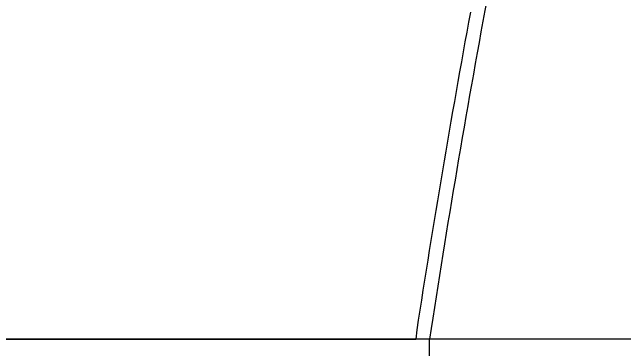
# Model space of a CAD drawing. Header units: inches. Extents: x 478327 to 492265, y -26791 to -22136.
# Drawn here: x 479136.2 to 479432.2, y -23668.2 to -23505 of the extents above; entities that cross this region are included whole.
import ezdxf

# ---------------------------------------------------------------- set-up
doc = ezdxf.new("R2010")
doc.units = ezdxf.units.IN
doc.header["$MEASUREMENT"] = 0
doc.layers.add('I-WALL-IN', color=3, linetype='Continuous')

msp = doc.modelspace()

# ---------------------------------------------------------------- linework, layer by layer
msp.add_line((479331.686, -23658.639, 6.93), (479331.281, -23663.139, 3.73))
for radius, start, end in [(5332.5, 169.512479, 171.299711), (5339.25, 169.589991, 171.26194)]:
    msp.add_arc((484608.965, -24469.764, 6.93), radius, start, end)
at = {"layer": 'I-WALL-IN'}
for p, q in [((479456.462, -23663.139, 6.93), (478940.59, -23663.139, 6.93)), ((479131.672, -23663.139, 6.93), (479331.281, -23663.139, 6.93))]:
    msp.add_line(p, q, dxfattribs=at)
at = {"layer": 'I-WALL-IN', "elevation": 6.93}
msp.add_lwpolyline([(479337.825, -23726.139), (479337.825, -23663.14)], dxfattribs=at)

doc.saveas('drawing.dxf')
